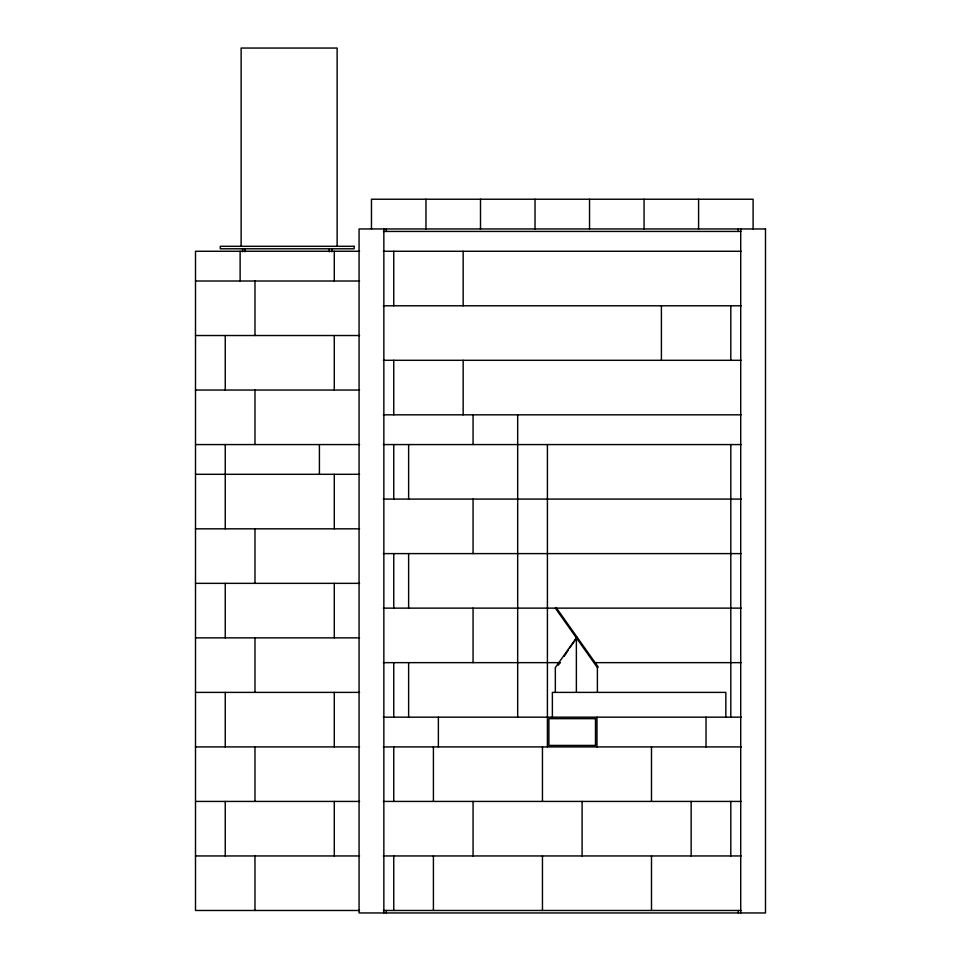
<?xml version="1.0" encoding="UTF-8"?>
<svg xmlns="http://www.w3.org/2000/svg" width="961" height="961" viewBox="0 0 961 961"><rect width="100%" height="100%" fill="white"/><g stroke="black" fill="none" stroke-linecap="round" stroke-linejoin="round"><path stroke-width="1.44" d="M558.377 665.132L560.011 662.646M564.107 656.459L568.191 650.261M569.825 647.786L577.177 637.299M597.394 667.607L598.21 667.03L556.155 607.556L555.338 608.133L597.394 667.607L597.394 692.388M383.415 231.433L741.147 231.433M359.558 251.265L195.503 251.265L195.503 910.475L359.546 910.475M383.355 251.265L741.207 251.265M195.503 281.008L359.558 281.008M383.355 305.79L741.207 305.79M195.503 335.521L359.558 335.521M383.355 360.303L741.207 360.303M195.503 390.046L359.558 390.046M383.355 414.828L741.111 414.828M195.503 444.571L359.558 444.571M383.355 444.571L741.207 444.571M195.503 474.302L359.558 474.302M383.355 499.083L741.207 499.083M195.503 528.826L359.558 528.826M383.355 553.608L741.207 553.608M195.503 583.351L359.558 583.351M383.355 608.133L741.207 608.133M195.503 637.864L359.558 637.864M383.355 662.646L560.443 662.646M594.655 662.646L741.207 662.646M195.503 692.388L359.558 692.388M383.355 717.17L741.387 717.17M195.503 746.913L359.558 746.913M383.355 746.913L741.387 746.913M195.503 801.426L359.558 801.426M383.355 801.426L741.207 801.426M195.503 855.951L359.558 855.951M383.355 855.951L741.207 855.951M383.355 910.475L741.147 910.475M753.1 228.958L753.1 199.227L371.463 199.227L371.463 228.958M740.715 228.958L740.715 912.95M738.24 228.958L738.24 231.433M738.24 910.475L738.24 912.95M730.804 305.79L730.804 360.303M730.804 444.571L730.804 717.17M730.804 801.426L730.804 855.951M725.843 717.17L725.843 692.388L552.371 692.388L552.371 717.17M706.023 717.17L706.023 746.913M698.587 199.227L698.587 228.958M691.151 801.426L691.151 855.951M661.408 305.79L661.408 360.303M651.498 746.913L651.498 801.426M651.498 855.951L651.498 910.475M644.062 199.227L644.062 228.958M596.973 717.17L596.973 746.913M589.537 199.227L589.537 228.958M582.102 801.426L582.102 855.951M576.372 691.728L576.372 637.864L555.338 667.607L555.338 692.388M547.41 444.571L547.41 746.913M542.46 746.913L542.46 801.426M542.46 855.951L542.46 910.475M535.025 199.227L535.025 228.958M517.679 414.828L517.679 717.17M480.5 199.227L480.5 228.958M473.064 414.828L473.064 444.571M473.064 499.083L473.064 553.608M473.064 608.133L473.064 662.646M473.064 801.426L473.064 855.951M463.154 251.265L463.154 305.79M463.154 360.303L463.154 414.828M438.372 717.17L438.372 746.913M433.411 746.913L433.411 801.426M433.411 855.951L433.411 910.475M425.975 199.227L425.975 228.958M408.629 444.571L408.629 499.083M408.629 553.608L408.629 608.133M408.629 662.646L408.629 717.17M393.758 251.265L393.758 305.79M393.758 360.303L393.758 414.828M393.758 444.571L393.758 499.083M393.758 553.608L393.758 608.133M393.758 662.646L393.758 717.17M393.758 746.913L393.758 801.426M393.758 855.951L393.758 910.475M386.322 228.958L386.322 231.433M386.322 910.475L386.322 912.95M383.847 228.958L383.847 912.95M337.131 246.304L337.131 48.05L241.127 48.05L241.127 246.304M334.284 251.265L334.284 281.008M334.284 335.521L334.284 390.046M334.284 474.302L334.284 528.826M334.284 583.351L334.284 637.864M334.284 692.388L334.284 746.913M334.284 801.426L334.284 855.951M331.809 248.791L331.809 251.758M329.323 248.791L329.323 251.758M319.412 444.571L319.412 474.302M254.977 281.008L254.977 335.521M254.977 390.046L254.977 444.571M254.977 528.826L254.977 583.351M254.977 637.864L254.977 692.388M254.977 746.913L254.977 801.426M254.977 855.951L254.977 910.475M245.067 248.791L245.067 251.758M242.592 248.791L242.592 251.758M240.118 251.265L240.118 281.008M225.246 335.521L225.246 390.046M225.246 444.571L225.246 528.826M225.246 583.351L225.246 637.864M225.246 692.388L225.246 746.913M225.246 801.426L225.246 855.951M765.497 228.958L359.066 228.958L359.066 912.95L765.497 912.95L765.497 228.958M354.116 246.304L220.285 246.304L220.285 248.791L354.116 248.791L354.116 246.304M595.484 718.66L548.899 718.66L548.899 745.424L595.484 745.424L595.484 718.66"/></g></svg>
